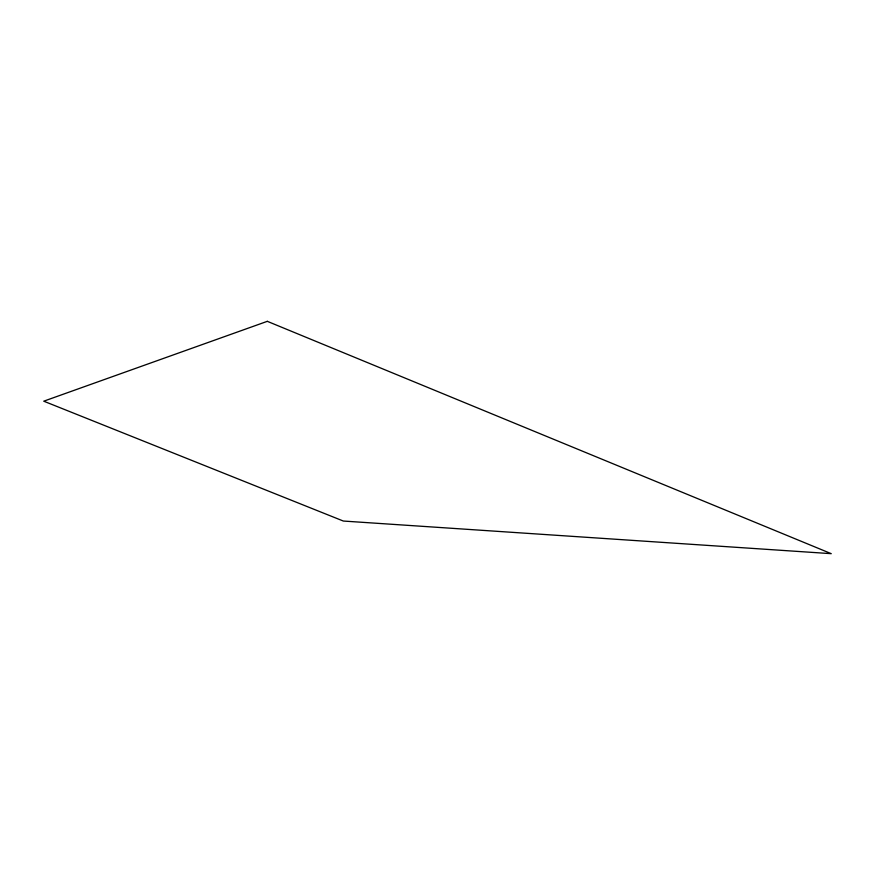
<?xml version="1.0" encoding="UTF-8"?>
<svg xmlns="http://www.w3.org/2000/svg" width="875" height="875" viewBox="0 0 875 875"><rect width="100%" height="100%" fill="white"/><g stroke="black" fill="none" stroke-linecap="round" stroke-linejoin="round"><path stroke-width="1.31" d="M267.312 321.333L43.75 401.188L343.339 521.041L831.25 553.667L267.312 321.333"/></g></svg>
